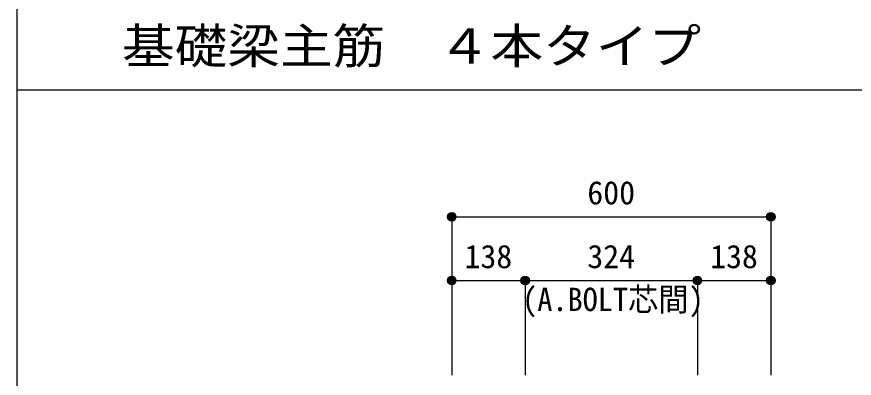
# Model space of a CAD drawing. Units: millimetres at full size, sheet at 1:20. Extents: x -3982 to 3969, y -2797 to 2801.
# Drawn here: x -3982 to -2407, y -691 to -10 of the extents above; entities that cross this region are included whole.
import ezdxf
from ezdxf.enums import TextEntityAlignment as Align

# ---------------------------------------------------------------- set-up
doc = ezdxf.new("R2010")
doc.units = ezdxf.units.MM
doc.header["$LTSCALE"] = 20
doc.header["$PDMODE"] = 32
doc.header["$PDSIZE"] = 10
for name, color, linetype in [('6-7_文字', 7, 'Continuous'), ('6-D_寸法', 4, 'Continuous'), ('F-0_枠', 6, 'Continuous')]:
    doc.layers.add(name, color=color, linetype=linetype)
doc.styles.add('ＭＳ ゴシック', font='')
doc.styles.get('ＭＳ ゴシック').set_extended_font_data('MS Gothic')

msp = doc.modelspace()

# ---------------------------------------------------------------- linework, layer by layer
at = {"layer": '6-D_寸法'}
for p, q in [((-3163.87, -386.65), (-2563.87, -386.65)), ((-3163.87, -386.65), (-3163.87, -506.65)), ((-2563.87, -386.65), (-2563.87, -506.65)), ((-3163.87, -506.65), (-3025.87, -506.65)), ((-3163.87, -506.65), (-3163.87, -684.67)), ((-3025.87, -506.65), (-3025.87, -684.67)), ((-3025.87, -506.65), (-2701.87, -506.65)), ((-2701.87, -506.65), (-2701.87, -684.67)), ((-2701.87, -506.65), (-2563.87, -506.65)), ((-2563.87, -506.65), (-2563.87, -684.67))]:
    msp.add_line(p, q, dxfattribs=at)
msp.add_lwpolyline([(-3163.87, -386.65), (-3163.87, -506.65), (-3163.87, -684.67)], dxfattribs=at)
for centre, radius in [((-3163.87, -386.65), 8), ((-3163.87, -386.65), 8), ((-3163.87, -386.65), 7.2), ((-3163.87, -386.65), 7.2), ((-3163.87, -386.65), 6.4), ((-3163.87, -386.65), 6.4), ((-3163.87, -386.65), 5.6), ((-3163.87, -386.65), 5.6), ((-3163.87, -386.65), 4.8), ((-3163.87, -386.65), 4.8), ((-3163.87, -386.65), 4), ((-3163.87, -386.65), 4), ((-3163.87, -386.65), 3.2), ((-3163.87, -386.65), 3.2), ((-3163.87, -386.65), 2.4), ((-3163.87, -386.65), 2.4), ((-3163.87, -386.65), 1.6), ((-3163.87, -386.65), 1.6), ((-3163.87, -386.65), 0.8), ((-3163.87, -386.65), 0.8), ((-2563.87, -386.65), 8), ((-2563.87, -386.65), 7.2), ((-2563.87, -386.65), 6.4), ((-2563.87, -386.65), 5.6), ((-2563.87, -386.65), 4.8), ((-2563.87, -386.65), 4), ((-2563.87, -386.65), 3.2), ((-2563.87, -386.65), 2.4), ((-2563.87, -386.65), 1.6), ((-2563.87, -386.65), 0.8), ((-3163.87, -506.65), 8), ((-3163.87, -506.65), 8), ((-3163.87, -506.65), 7.2), ((-3163.87, -506.65), 7.2), ((-3163.87, -506.65), 6.4), ((-3163.87, -506.65), 6.4), ((-3163.87, -506.65), 5.6), ((-3163.87, -506.65), 5.6), ((-3163.87, -506.65), 4.8), ((-3163.87, -506.65), 4.8), ((-3163.87, -506.65), 4), ((-3163.87, -506.65), 4), ((-3163.87, -506.65), 3.2), ((-3163.87, -506.65), 3.2), ((-3025.87, -506.65), 8), ((-3025.87, -506.65), 8), ((-3025.87, -506.65), 7.2), ((-3025.87, -506.65), 7.2), ((-3025.87, -506.65), 6.4), ((-3025.87, -506.65), 6.4), ((-3025.87, -506.65), 5.6), ((-3025.87, -506.65), 5.6), ((-3025.87, -506.65), 4.8), ((-3025.87, -506.65), 4.8), ((-3025.87, -506.65), 4), ((-3025.87, -506.65), 4), ((-3025.87, -506.65), 3.2), ((-3025.87, -506.65), 3.2), ((-2701.87, -506.65), 8), ((-2701.87, -506.65), 7.2), ((-2701.87, -506.65), 6.4), ((-2701.87, -506.65), 5.6), ((-2701.87, -506.65), 4.8), ((-2701.87, -506.65), 4), ((-2701.87, -506.65), 3.2), ((-2563.87, -506.65), 8), ((-2563.87, -506.65), 7.2), ((-2563.87, -506.65), 6.4), ((-2563.87, -506.65), 5.6), ((-2563.87, -506.65), 4.8), ((-2563.87, -506.65), 4), ((-2563.87, -506.65), 3.2), ((-3163.87, -506.65), 2.4), ((-3163.87, -506.65), 2.4), ((-3163.87, -506.65), 1.6), ((-3163.87, -506.65), 1.6), ((-3163.87, -506.65), 0.8), ((-3163.87, -506.65), 0.8), ((-3025.87, -506.65), 2.4), ((-3025.87, -506.65), 2.4), ((-3025.87, -506.65), 1.6), ((-3025.87, -506.65), 1.6), ((-3025.87, -506.65), 0.8), ((-3025.87, -506.65), 0.8), ((-2701.87, -506.65), 2.4), ((-2701.87, -506.65), 1.6), ((-2701.87, -506.65), 0.8), ((-2563.87, -506.65), 2.4), ((-2563.87, -506.65), 1.6), ((-2563.87, -506.65), 0.8)]:
    msp.add_circle(centre, radius, dxfattribs=at)
at = {"layer": '6-D_寸法', "color": 7}
for p in [(-3163.87, -386.65), (-2563.87, -386.65), (-3163.87, -506.65), (-3025.87, -506.65), (-2701.87, -506.65), (-2701.87, -506.65), (-2563.87, -506.65)]:
    msp.add_point(p, dxfattribs=at)
at = {"layer": 'F-0_枠'}
msp.add_line((-3981.92, 2800.77), (-3981.92, -2796.83), dxfattribs=at)
at = {"layer": 'F-0_枠', "color": 2}
msp.add_line((-3981.92, -148.03), (2482.4, -148.03), dxfattribs=at)

# ---------------------------------------------------------------- texts
at = {"layer": '6-7_文字', "color": 2, "style": 'ＭＳ ゴシック', "width": 1.1}
msp.add_text('\u3000\u3000基礎梁主筋\u3000４本タイプ', height=65.98, dxfattribs=at).set_placement((-3981.92, -118.03), align=Align.BOTTOM_LEFT)
at = {"layer": '6-7_文字', "color": 4, "style": 'ＭＳ ゴシック', "width": 0.95}
msp.add_text('(A.BOLT芯間)', height=43.99, dxfattribs=at).set_placement((-3031.34, -577.42), align=Align.BOTTOM_LEFT)
at = {"layer": '6-D_寸法', "style": 'ＭＳ ゴシック'}
for s, p in [('600', (-2908.87, -376.65)), ('138', (-3139.87, -496.65)), ('324', (-2908.87, -496.65)), ('138', (-2677.87, -496.65))]:
    msp.add_text(s, height=43.99, dxfattribs=at).set_placement(p, align=Align.BOTTOM_LEFT)

doc.saveas('drawing.dxf')
